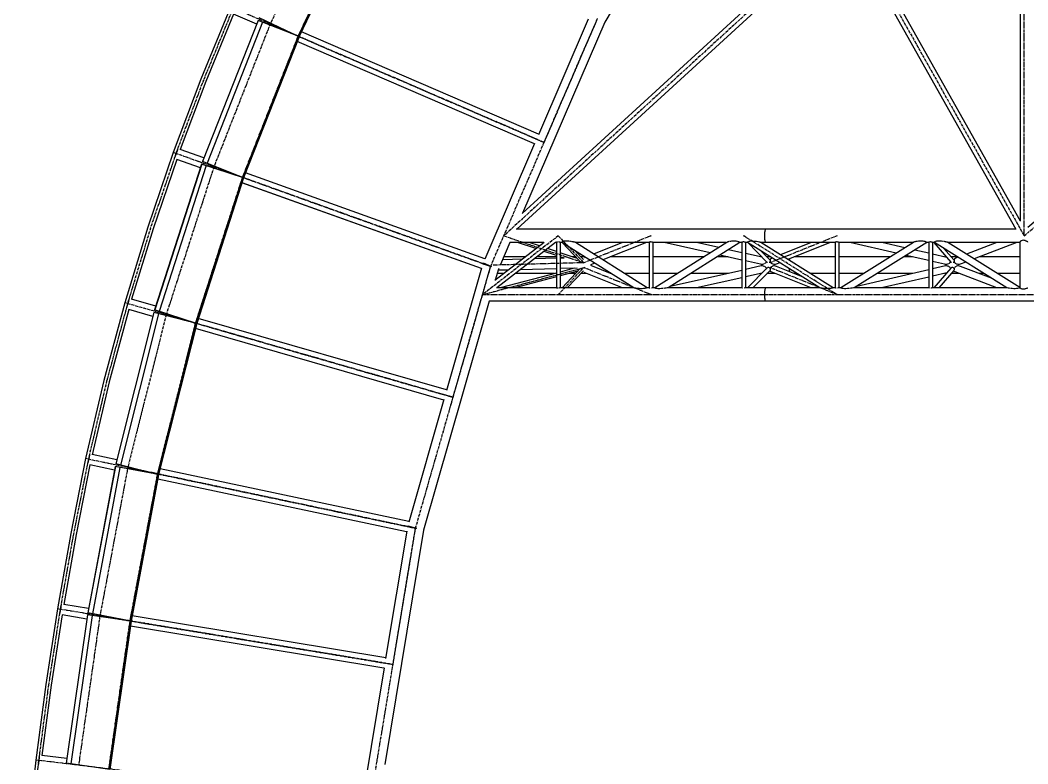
# Model space of a CAD drawing. Header units: millimetres. Extents: x 5143 to 30813, y 232 to 21408.
# Drawn here: x 5289 to 8378, y 14213 to 16491 of the extents above; entities that cross this region are included whole.
import ezdxf

# ---------------------------------------------------------------- set-up
doc = ezdxf.new("R2010")
doc.units = ezdxf.units.MM
doc.header["$LTSCALE"] = 0.25
doc.linetypes.add('CENTER', pattern=[50.8, 31.75, -6.35, 6.35, -6.35])
doc.linetypes.add('XKITLINE00', pattern=[0])

msp = doc.modelspace()

# ---------------------------------------------------------------- linework, layer by layer
at = {"color": 8, "linetype": 'CENTER'}
for p, q in [((8366.9, 17290.3), (6771.7, 15830.3)), ((7544.5, 17290.3), (8366.9, 15830.3)), ((8366.9, 15830.3), (10096.4, 17290.3)), ((8366.9, 15830.3), (8366.9, 17290.3)), ((6255.7, 16904.8), (6055.6, 16478.7)), ((6141.7, 16441.6), (6339.3, 16862.3)), ((5942.2, 16527.7), (5850.9, 16306.5)), ((6895.4, 16116.4), (5942.2, 16527.7)), ((6731.6, 15736.8), (7059.2, 16496)), ((6731.6, 15736.8), (7059.2, 16496)), ((6895.4, 16116.4), (7059.2, 16496)), ((6055.6, 16478.7), (5882.9, 16040.9)), ((6055.6, 16478.7), (6895.4, 16116.4)), ((5971.1, 16009.3), (6141.7, 16441.6)), ((5850.9, 16306.5), (5766.6, 16082.5)), ((6731.6, 15736.8), (6895.4, 16116.4)), ((5766.6, 16082.5), (5688.8, 15853.9)), ((6731.6, 15736.8), (5766.6, 16082.5)), ((5882.9, 16040.9), (5737, 15588.7)), ((5882.9, 16040.9), (6731.6, 15736.8)), ((5827.2, 15563), (5971.1, 16009.3)), ((5688.8, 15853.9), (5618.4, 15622.9)), ((6938.8, 15830.3), (6706.7, 15650.3)), ((6771.7, 15830.3), (7017.1, 15747.8)), ((6938.8, 15830.3), (7017.1, 15747.8)), ((7223, 15830.3), (7017.1, 15747.8)), ((7793.3, 15650.3), (7507.1, 15830.3)), ((7793.3, 15830.3), (7588.2, 15747.8)), ((6501.3, 14934.7), (6731.6, 15736.8)), ((6501.3, 14934.7), (6731.6, 15736.8)), ((6616.5, 15335.7), (6731.6, 15736.8)), ((6706.7, 15650.3), (7017.1, 15732.8)), ((7017.1, 15747.8), (6739.2, 15740.3)), ((6938.8, 15650.3), (7017.1, 15732.8)), ((7223, 15650.3), (7017.1, 15732.8)), ((7793.3, 15650.3), (7588.2, 15732.8)), ((6706.7, 15650.3), (7574.7, 15650.3)), ((7574.7, 15650.3), (9008.6, 15650.3)), ((5618.4, 15622.9), (5554.5, 15385.5)), ((6616.5, 15335.7), (5618.4, 15622.9)), ((5737, 15588.7), (5619.2, 15120.6)), ((5737, 15588.7), (6616.5, 15335.7)), ((5710.5, 15099.5), (5827.2, 15563)), ((5554.5, 15385.5), (5498.4, 15146.1)), ((6501.3, 14934.7), (6616.5, 15335.7)), ((5498.4, 15146.1), (5452.6, 14916.7)), ((6501.3, 14934.7), (5498.4, 15146.1)), ((5619.2, 15120.6), (5533.8, 14666.2)), ((5619.2, 15120.6), (6501.3, 14934.7)), ((5626.2, 14651), (5710.5, 15099.5)), ((6363.3, 14100.3), (6501.3, 14934.7)), ((6363.3, 14100.3), (6501.3, 14934.7)), ((6432.3, 14517.5), (6501.3, 14934.7)), ((5452.6, 14916.7), (5411.9, 14686.4)), ((5411.9, 14686.4), (5376.3, 14455.4)), ((6432.3, 14517.5), (5411.9, 14686.4)), ((5533.8, 14666.2), (5468.4, 14208.7)), ((5533.8, 14666.2), (6432.4, 14517.5)), ((5561.1, 14196.1), (5626.2, 14651)), ((6363.3, 14100.3), (6432.3, 14517.5)), ((5376.3, 14455.4), (5345.8, 14223.6)), ((5345.8, 14223.6), (5297.7, 13796.7)), ((6363.3, 14100.3), (5345.8, 14223.6))]:
    msp.add_line(p, q, dxfattribs=at)
at = {"color": 8, "linetype": 'XKITLINE00'}
for p, q in [((7569.8, 17270.1), (8354.8, 15876.7)), ((7549.5, 17256.6), (8341.5, 15850.6)), ((8354.8, 17264.8), (8354.8, 15875.1)), ((7498, 17188.8), (7081.9, 16484.4)), ((6339.3, 16862.3), (6141.7, 16441.6)), ((6342.1, 16860.8), (6144.7, 16440.4)), ((6342.3, 16860.8), (6144.8, 16440.3)), ((7821.2, 16774.3), (6811.9, 15850.6)), ((7808.9, 16796.1), (6828.2, 15898.5)), ((9212.8, 16560.3), (8378, 15855.6)), ((5934.5, 16531), (5843.1, 16309.6)), ((5943.8, 16509.5), (5858.7, 16303.4)), ((6014.4, 16478.9), (5943.8, 16509.4)), ((6144.6, 16440.2), (6022.1, 16497.8)), ((7030.8, 16494.3), (6877.7, 16139.5)), ((6018.8, 16490.1), (5848.2, 16057.7)), ((6019.2, 16489.9), (5848.7, 16057.6)), ((6032.6, 16484.6), (5862.1, 16052.3)), ((6144.7, 16440.4), (6018.8, 16490.1)), ((7081.9, 16484.4), (6829.6, 15899.8)), ((6141.7, 16441.6), (5971.1, 16009.3)), ((6144.6, 16440.2), (5974.2, 16008.3)), ((6144.8, 16440.3), (5974.3, 16008.1)), ((6878.4, 16141.2), (6151.6, 16454.9)), ((6878.5, 16141.3), (6151.6, 16454.9)), ((6865.7, 16111.6), (6138.8, 16425.2)), ((6865.7, 16111.6), (6138.9, 16425.3)), ((5843.1, 16309.6), (5758.7, 16085.3)), ((5858.7, 16303.4), (5780.2, 16094.7)), ((5771, 16092.7), (5770.3, 16090.4)), ((5771.2, 16093), (5770.5, 16090.7)), ((5771.5, 16094.5), (5771, 16092.7)), ((5771.7, 16095), (5771.2, 16093)), ((5771.6, 16094.7), (5771.5, 16094.5)), ((5771.8, 16095.3), (5771.7, 16095)), ((5852.6, 16068.9), (5780.2, 16094.8)), ((6866.4, 16113.3), (6713.3, 15758.6)), ((5758.7, 16085.3), (5680.8, 15856.5)), ((5769.4, 16064.4), (5696.8, 15851.3)), ((5767.6, 16082.2), (5758.7, 16085.3)), ((5767.6, 16082.2), (5758.7, 16085.3)), ((5762.6, 16069.7), (5762.5, 16069.4)), ((5763.5, 16071.5), (5762.6, 16069.7)), ((5762.8, 16070.1), (5762.7, 16070)), ((5763.6, 16071.9), (5762.8, 16070.1)), ((5764.4, 16073.8), (5763.5, 16071.5)), ((5764.5, 16074.1), (5763.6, 16071.9)), ((5765.4, 16076.4), (5764.4, 16073.8)), ((5765.5, 16076.6), (5764.5, 16074.1)), ((5766.5, 16079.2), (5765.4, 16076.4)), ((5766.5, 16079.3), (5765.5, 16076.6)), ((5767.6, 16082.2), (5766.5, 16079.2)), ((5767.6, 16082.2), (5766.5, 16079.3)), ((5768.6, 16085.1), (5767.6, 16082.2)), ((5768.6, 16085.1), (5767.6, 16082.2)), ((5769.6, 16088), (5768.6, 16085.1)), ((5769.5, 16087.8), (5768.6, 16085.1)), ((5841.7, 16038.4), (5769.3, 16064.4)), ((5770.3, 16090.4), (5769.5, 16087.8)), ((5770.5, 16090.7), (5769.6, 16088)), ((5845.4, 16049.8), (5701.4, 15603.6)), ((5845.9, 16049.7), (5701.9, 15603.4)), ((5859.6, 16045.3), (5715.6, 15599)), ((5974.2, 16008.3), (5845.4, 16049.8)), ((5974.1, 16008.1), (5848.2, 16057.7)), ((5971.1, 16009.3), (5827.2, 15563)), ((5974.2, 16008.1), (5830.3, 15562.2)), ((5974.3, 16008.1), (5830.4, 15562.1)), ((6714, 15760.2), (5980.2, 16023.1)), ((6714, 15760.2), (5980.2, 16023.1)), ((6703.2, 15729.8), (5969.3, 15992.7)), ((6703.2, 15729.9), (5969.4, 15992.8)), ((5680.8, 15856.5), (5610.3, 15625.2)), ((5696.8, 15851.3), (5631.1, 15636)), ((7574.7, 15850.6), (6809.7, 15850.6)), ((7572, 15845.8), (7571.5, 15843.3)), ((7572, 15845.8), (7571.5, 15843.3)), ((7572.6, 15847.9), (7572, 15845.8)), ((7572.6, 15847.9), (7572, 15845.8)), ((7573.2, 15849.4), (7572.6, 15847.9)), ((7573.2, 15849.4), (7572.6, 15847.9)), ((7573.9, 15850.3), (7573.2, 15849.4)), ((7573.9, 15850.3), (7573.2, 15849.4)), ((7574.7, 15850.6), (7573.9, 15850.3)), ((7574.7, 15850.6), (7573.9, 15850.3)), ((8341.6, 15850.6), (7574.7, 15850.6)), ((7570.6, 15833.8), (7570.5, 15830.3)), ((7570.5, 15830.3), (7570.6, 15826.7)), ((7570.8, 15837.2), (7570.6, 15833.8)), ((7570.6, 15826.7), (7570.8, 15823.3)), ((7571.1, 15840.4), (7570.8, 15837.2)), ((7570.8, 15823.3), (7571.1, 15820.1)), ((7571.5, 15843.3), (7571.1, 15840.4)), ((7571.1, 15820.1), (7571.5, 15817.2)), ((7571.5, 15817.2), (7572, 15814.7)), ((7571.5, 15817.2), (7572, 15814.7)), ((7572, 15814.7), (7572.6, 15812.7)), ((7572, 15814.7), (7572.6, 15812.7)), ((8358.4, 15815.4), (8357.7, 15815)), ((8360.6, 15816.1), (8358.4, 15815.4)), ((8361, 15816.3), (8360.6, 15816.1)), ((8363.9, 15816.7), (8361, 15816.3)), ((8366.9, 15816.4), (8363.9, 15816.7)), ((8367.9, 15816.1), (8366.9, 15816.4)), ((8370, 15815.6), (8367.9, 15816.1)), ((8371.4, 15815), (8370, 15815.6)), ((6895.2, 15810.2), (6744.5, 15693.4)), ((6930.5, 15810), (6750.7, 15670.6)), ((6790.8, 15810), (6761.8, 15742.7)), ((6894.8, 15810), (6790.4, 15810)), ((6870.5, 15791.1), (6814.3, 15810)), ((6881.3, 15799.4), (6849.9, 15810)), ((6933.1, 15782), (6906.1, 15791.1)), ((6933.1, 15810), (6930.5, 15810)), ((6933.1, 15810.3), (6933.1, 15810.2)), ((6933.1, 15810.2), (6933.1, 15670.6)), ((6933.4, 15810.5), (6933.3, 15810.4)), ((6933.7, 15810.6), (6933.4, 15810.5)), ((6934.2, 15810.9), (6933.7, 15810.6)), ((6935, 15811.1), (6934.2, 15810.9)), ((6937.1, 15811.4), (6936.5, 15811.3)), ((6938.8, 15811.3), (6937.1, 15811.4)), ((6938.9, 15811.3), (6938.8, 15811.3)), ((6940.6, 15811.1), (6940.4, 15811.1)), ((6942.2, 15810.7), (6940.6, 15811.1)), ((6942.3, 15810.6), (6942.2, 15810.7)), ((6943.4, 15810.4), (6942.3, 15810.6)), ((6943.5, 15810.4), (6943.4, 15810.4)), ((6944.2, 15810.1), (6943.8, 15810.3)), ((6944.2, 15810.1), (6944.3, 15810)), ((6944.5, 15810), (6944.3, 15810)), ((6950.5, 15810), (6944.5, 15810)), ((6944.5, 15810), (6944.5, 15670.6)), ((7170.5, 15670.6), (6950, 15810.3)), ((6950.2, 15810.7), (6950.1, 15810.4)), ((6950.5, 15811.1), (6950.2, 15810.7)), ((6950.2, 15810.7), (6950.2, 15810.7)), ((6950.3, 15810), (7004.1, 15753.2)), ((6950.8, 15811.5), (6950.6, 15811.3)), ((6951.7, 15811.9), (6950.8, 15811.5)), ((6952.2, 15812.4), (6951.7, 15811.9)), ((6952.6, 15812.6), (6952.2, 15812.4)), ((6954.3, 15813.2), (6953.4, 15812.9)), ((6956.8, 15813.7), (6954.3, 15813.2)), ((6957.4, 15813.9), (6956.8, 15813.7)), ((6961.2, 15814.3), (6957.4, 15813.9)), ((6965.8, 15814.2), (6961.2, 15814.3)), ((6971, 15813.8), (6965.8, 15814.2)), ((6971.6, 15813.7), (6971, 15813.8)), ((6976.2, 15813.1), (6971.6, 15813.7)), ((6977.7, 15812.9), (6976.2, 15813.1)), ((6981.3, 15812.3), (6979.5, 15812.6)), ((6982.9, 15811.9), (6981.3, 15812.3)), ((6985.5, 15811.4), (6982.9, 15811.9)), ((6986, 15811.3), (6985.5, 15811.4)), ((6988.8, 15810.7), (6986.9, 15811.1)), ((6988.9, 15810.6), (6988.8, 15810.7)), ((6990.1, 15810.4), (6988.9, 15810.6)), ((6989.1, 15785.5), (7015.8, 15757.4)), ((6990.8, 15810.2), (6990.6, 15810.3)), ((6991.1, 15810), (6990.8, 15810.2)), ((6991.2, 15810), (6991.1, 15810)), ((7211.3, 15670.6), (6991.2, 15810)), ((7217.3, 15810), (6991.3, 15810)), ((7135.7, 15810), (7047.2, 15774.5)), ((7208.9, 15810), (7075.6, 15756.6)), ((7217.3, 15810.3), (7217.3, 15810.3)), ((7217.3, 15810.3), (7217.3, 15670.6)), ((7217.6, 15810.6), (7217.4, 15810.4)), ((7217.9, 15810.7), (7217.6, 15810.6)), ((7218.4, 15810.9), (7217.9, 15810.7)), ((7219, 15811.1), (7218.4, 15810.9)), ((7221.2, 15811.4), (7220.3, 15811.3)), ((7223, 15811.4), (7221.2, 15811.4)), ((7223.3, 15811.3), (7223, 15811.4)), ((7226.3, 15810.7), (7224.7, 15811.1)), ((7226.5, 15810.7), (7226.3, 15810.7)), ((7227.6, 15810.4), (7226.5, 15810.7)), ((7227.7, 15810.4), (7227.6, 15810.4)), ((7228.4, 15810.1), (7228, 15810.3)), ((7228.4, 15810.1), (7228.5, 15810)), ((7228.7, 15810), (7228.5, 15810)), ((7454.7, 15810), (7228.7, 15810)), ((7228.7, 15810), (7228.7, 15670.6)), ((7455.2, 15810.3), (7234.6, 15670.6)), ((7404.4, 15778.1), (7263.2, 15810)), ((7495.5, 15810), (7275.4, 15670.6)), ((7430.5, 15794.6), (7362.5, 15810)), ((7455.9, 15810.7), (7455.4, 15810.4)), ((7457.2, 15811.1), (7456, 15810.7)), ((7458.4, 15811.5), (7457.9, 15811.3)), ((7460.2, 15811.9), (7458.4, 15811.5)), ((7461.9, 15812.4), (7460.2, 15811.9)), ((7501.4, 15778.6), (7460.5, 15787.8)), ((7462.9, 15812.6), (7461.9, 15812.4)), ((7466.2, 15813.2), (7464.5, 15812.9)), ((7469.9, 15813.7), (7466.2, 15813.2)), ((7470.9, 15813.9), (7469.9, 15813.7)), ((7475.7, 15814.3), (7470.9, 15813.9)), ((7480.2, 15814.2), (7475.7, 15814.3)), ((7484, 15813.8), (7480.2, 15814.2)), ((7484.4, 15813.7), (7484, 15813.8)), ((7487.4, 15813.2), (7484.4, 15813.7)), ((7488.3, 15812.9), (7487.4, 15813.2)), ((7490.1, 15812.3), (7489.3, 15812.6)), ((7490.8, 15811.9), (7490.1, 15812.3)), ((7492.3, 15811.5), (7490.8, 15811.9)), ((7492.5, 15811.3), (7492.3, 15811.5)), ((7493.8, 15810.7), (7492.9, 15811.1)), ((7494.6, 15810.4), (7493.8, 15810.7)), ((7493.8, 15810.7), (7493.8, 15810.7)), ((7495, 15810.2), (7494.9, 15810.3)), ((7495, 15810.2), (7495.1, 15810)), ((7495.5, 15810), (7495.1, 15810)), ((7501.4, 15810), (7495.5, 15810)), ((7501.4, 15810.3), (7501.4, 15670.6)), ((7501.7, 15810.6), (7501.5, 15810.4)), ((7502.1, 15810.7), (7501.7, 15810.6)), ((7502.5, 15811), (7502.1, 15810.7)), ((7503.1, 15811.1), (7502.5, 15811)), ((7505.4, 15811.5), (7503.8, 15811.3)), ((7507.1, 15811.4), (7505.4, 15811.5)), ((7507.7, 15811.3), (7507.1, 15811.4)), ((7510.5, 15810.8), (7509.1, 15811.1)), ((7510.6, 15810.7), (7510.5, 15810.8)), ((7511.8, 15810.4), (7510.6, 15810.7)), ((7511.9, 15810.4), (7511.8, 15810.4)), ((7512.6, 15810.1), (7512.2, 15810.3)), ((7512.6, 15810.1), (7512.6, 15810)), ((7512.8, 15810), (7512.6, 15810)), ((7518.9, 15810), (7512.8, 15810)), ((7512.8, 15810), (7512.8, 15670.6)), ((7518.6, 15810.3), (7518.5, 15810.2)), ((7740.6, 15670.6), (7518.5, 15810.2)), ((7518.8, 15810.5), (7518.6, 15810.3)), ((7519.1, 15811.1), (7518.7, 15810.7)), ((7518.7, 15810.7), (7518.8, 15810.5)), ((7519.4, 15811.4), (7519.3, 15811.3)), ((7520.2, 15811.7), (7519.4, 15811.4)), ((7519.6, 15809.6), (7578.2, 15749.9)), ((7520.9, 15812.2), (7520.2, 15811.7)), ((7521.8, 15812.5), (7520.9, 15812.2)), ((7523.1, 15813), (7522.6, 15812.8)), ((7525.5, 15813.4), (7523.1, 15813)), ((7526.3, 15813.6), (7525.5, 15813.4)), ((7530.2, 15813.9), (7526.3, 15813.6)), ((7534.9, 15813.9), (7530.2, 15813.9)), ((7540.2, 15813.4), (7534.9, 15813.9)), ((7545, 15812.8), (7540.2, 15813.4)), ((7550.4, 15811.9), (7546.7, 15812.5)), ((7551.6, 15811.7), (7550.4, 15811.9)), ((7553.8, 15811.3), (7551.6, 15811.7)), ((7557.5, 15810.5), (7554.8, 15811.1)), ((7557.8, 15810.5), (7557.5, 15810.5)), ((7558.4, 15810.3), (7557.8, 15810.5)), ((7559.6, 15810.1), (7558.8, 15810.3)), ((7559.8, 15810), (7559.6, 15810.1)), ((7559.9, 15810), (7559.8, 15810)), ((7574.7, 15810), (7559.9, 15810)), ((7781.6, 15670.6), (7559.9, 15810)), ((7572.6, 15812.7), (7573.2, 15811.2)), ((7572.6, 15812.7), (7573.2, 15811.2)), ((7573.2, 15811.2), (7573.9, 15810.3)), ((7573.2, 15811.2), (7573.9, 15810.3)), ((7574.7, 15810), (7573.9, 15810.3)), ((7574.7, 15810), (7573.9, 15810.3)), ((7787.6, 15810), (7574.7, 15810)), ((7713.6, 15810), (7619.9, 15772.3)), ((7772.1, 15810), (7642.7, 15757.9)), ((7787.7, 15810.3), (7787.6, 15810.3)), ((7787.6, 15810.3), (7787.6, 15670.6)), ((7787.9, 15810.6), (7787.7, 15810.4)), ((7788.3, 15810.7), (7787.9, 15810.6)), ((7788.7, 15811), (7788.3, 15810.7)), ((7789.4, 15811.1), (7788.7, 15811)), ((7791.6, 15811.5), (7790.2, 15811.3)), ((7793.3, 15811.5), (7791.6, 15811.5)), ((7794.2, 15811.3), (7793.3, 15811.5)), ((7796.7, 15810.8), (7795.5, 15811.1)), ((7797, 15810.7), (7796.7, 15810.8)), ((7798, 15810.5), (7797, 15810.7)), ((7798.2, 15810.4), (7798, 15810.5)), ((7798.8, 15810.2), (7798.5, 15810.3)), ((7798.8, 15810.2), (7798.9, 15810)), ((7799, 15810), (7798.9, 15810)), ((8027.3, 15810), (7799, 15810)), ((7799, 15810), (7799, 15670.6)), ((8027.7, 15810.3), (7805.2, 15670.6)), ((7975, 15777.2), (7832.7, 15810)), ((8068.4, 15810), (7846.2, 15670.6)), ((8001.2, 15793.6), (7930.2, 15810)), ((8028.6, 15810.7), (8027.9, 15810.4)), ((8029.8, 15811.1), (8028.6, 15810.7)), ((8031.1, 15811.6), (8030.4, 15811.3)), ((8033, 15812), (8031.1, 15811.6)), ((8074.4, 15776.8), (8031.3, 15786.7)), ((8034.6, 15812.4), (8033, 15812)), ((8035.4, 15812.6), (8034.6, 15812.4)), ((8039, 15813.3), (8037, 15812.9)), ((8042.9, 15813.8), (8039, 15813.3)), ((8043.7, 15813.9), (8042.9, 15813.8)), ((8048.6, 15814.4), (8043.7, 15813.9)), ((8053.1, 15814.4), (8048.6, 15814.4)), ((8057, 15813.9), (8053.1, 15814.4)), ((8057.4, 15813.8), (8057, 15813.9)), ((8060.4, 15813.3), (8057.4, 15813.8)), ((8061.6, 15812.9), (8060.4, 15813.3)), ((8063.1, 15812.4), (8062.6, 15812.6)), ((8063.9, 15812), (8063.1, 15812.4)), ((8065.3, 15811.5), (8063.9, 15812)), ((8065.7, 15811.3), (8065.3, 15811.5)), ((8066.8, 15810.7), (8066, 15811.1)), ((8067.6, 15810.4), (8066.8, 15810.7)), ((8066.8, 15810.7), (8066.8, 15810.7)), ((8067.9, 15810.3), (8068, 15810)), ((8068.4, 15810), (8068, 15810)), ((8074.4, 15810), (8068.3, 15810)), ((8074.4, 15810.3), (8074.4, 15810.3)), ((8074.4, 15810.3), (8074.4, 15670.6)), ((8074.7, 15810.6), (8074.5, 15810.4)), ((8075.1, 15810.7), (8074.7, 15810.6)), ((8075.5, 15811), (8075.1, 15810.7)), ((8076.1, 15811.1), (8075.5, 15811)), ((8078.4, 15811.5), (8077, 15811.3)), ((8080.1, 15811.5), (8078.4, 15811.5)), ((8081, 15811.3), (8080.1, 15811.5)), ((8083.5, 15810.8), (8082.3, 15811.1)), ((8083.7, 15810.7), (8083.5, 15810.8)), ((8084.8, 15810.5), (8083.7, 15810.7)), ((8085, 15810.4), (8084.8, 15810.5)), ((8085.6, 15810.2), (8085.3, 15810.3)), ((8085.6, 15810.2), (8085.7, 15810)), ((8085.8, 15810), (8085.7, 15810)), ((8092, 15810), (8085.8, 15810)), ((8085.8, 15810), (8085.8, 15670.6)), ((8090.2, 15810), (8142.2, 15749.9)), ((8091.5, 15810.3), (8091.5, 15810.2)), ((8314.1, 15670.6), (8091.5, 15810.2)), ((8091.7, 15810.7), (8091.6, 15810.4)), ((8092, 15811.1), (8091.7, 15810.7)), ((8092.3, 15811.5), (8092.1, 15811.4)), ((8093.3, 15812), (8092.3, 15811.5)), ((8093.7, 15812.4), (8093.3, 15812)), ((8094.2, 15812.6), (8093.7, 15812.4)), ((8095.8, 15813.3), (8094.9, 15812.9)), ((8098.5, 15813.8), (8095.8, 15813.3)), ((8098.8, 15813.9), (8098.5, 15813.8)), ((8102.6, 15814.4), (8098.8, 15813.9)), ((8107.2, 15814.4), (8102.6, 15814.4)), ((8112.4, 15814), (8107.2, 15814.4)), ((8113.4, 15813.8), (8112.4, 15814)), ((8117.6, 15813.3), (8113.4, 15813.8)), ((8120.1, 15812.9), (8117.6, 15813.3)), ((8121, 15791.8), (8151.7, 15756.3)), ((8122.6, 15812.5), (8121.9, 15812.6)), ((8124.8, 15812), (8122.6, 15812.5)), ((8127, 15811.6), (8124.8, 15812)), ((8128, 15811.3), (8127, 15811.6)), ((8130.4, 15810.8), (8128.9, 15811.1)), ((8130.6, 15810.7), (8130.4, 15810.8)), ((8132, 15810.4), (8130.6, 15810.7)), ((8132.9, 15810), (8132.4, 15810.3)), ((8132.9, 15810), (8132.9, 15810)), ((8353.3, 15671.7), (8132.9, 15810)), ((8353.3, 15810), (8133, 15810)), ((8283.4, 15810), (8190, 15774.2)), ((8344.5, 15810), (8213.1, 15759.7)), ((8353.4, 15810.7), (8353.3, 15810.6)), ((8353.3, 15810.6), (8353.3, 15671.3)), ((8353.5, 15811.1), (8353.4, 15810.7)), ((8354.1, 15812), (8353.6, 15811.5)), ((8353.6, 15811.5), (8353.6, 15811.3)), ((8354.5, 15812.6), (8354.1, 15812)), ((8356, 15813.8), (8354.8, 15812.9)), ((8356.3, 15814.1), (8356, 15813.8)), ((8357.1, 15814.6), (8356.3, 15814.1)), ((8372.9, 15814.3), (8372.3, 15814.6)), ((8373.7, 15813.8), (8372.9, 15814.3)), ((8375.4, 15813), (8373.7, 15813.8)), ((8375.6, 15812.9), (8375.4, 15813)), ((8376.9, 15812), (8376, 15812.6)), ((8377.6, 15811.7), (8376.9, 15812)), ((8378.1, 15811.3), (8377.6, 15811.7)), ((6828.8, 15758.8), (6768, 15757.1)), ((6837.7, 15765.7), (6771.7, 15765.7)), ((6933.1, 15761.6), (6865.7, 15759.8)), ((6933.1, 15765.7), (6873.3, 15765.7)), ((6933.1, 15770), (6895.3, 15782.7)), ((6990.5, 15762.7), (6944.5, 15778.2)), ((6958.3, 15761.6), (6944.5, 15766.2)), ((6946, 15765.7), (6944.5, 15765.7)), ((6956.3, 15762.2), (6944.5, 15761.9)), ((6992.3, 15765.7), (6981.7, 15765.7)), ((6994.6, 15763.3), (6989.3, 15763.1)), ((7020.4, 15765.7), (7007.9, 15765.7)), ((7022.3, 15764.5), (7019.3, 15763.3)), ((7217.3, 15765.7), (7098.3, 15765.7)), ((7384.8, 15765.7), (7228.7, 15765.7)), ((7459.3, 15765.7), (7425.6, 15765.7)), ((7501.4, 15756.2), (7434.4, 15771.3)), ((7563.9, 15764.5), (7512.8, 15776)), ((7558.3, 15743.3), (7512.8, 15753.6)), ((7562.8, 15765.7), (7558.6, 15765.7)), ((7561, 15783.5), (7587.8, 15756.2)), ((7589.4, 15765.7), (7578.5, 15765.7)), ((7587.8, 15756.2), (7588.1, 15755.5)), ((7588.1, 15756.9), (7587.9, 15756.2)), ((7588.3, 15757.6), (7588.1, 15756.9)), ((7588.1, 15755.5), (7588.2, 15755.1)), ((7588.3, 15753.4), (7588.1, 15751.7)), ((7588.2, 15755.1), (7588.3, 15753.6)), ((7588.5, 15758), (7588.3, 15757.6)), ((7588.3, 15753.6), (7588.3, 15753.4)), ((7589.4, 15759.3), (7588.9, 15758.5)), ((7589.9, 15759.7), (7589.4, 15759.3)), ((7591, 15760.6), (7589.9, 15759.7)), ((7591, 15760.6), (7591, 15760.6)), ((7593.1, 15761.5), (7592, 15761)), ((7594.9, 15762.2), (7593.1, 15761.5)), ((7647.4, 15758.2), (7646.9, 15755.3)), ((7647.4, 15758.2), (7646.9, 15755.3)), ((7647.8, 15760), (7647.4, 15758.2)), ((7647.8, 15760), (7647.4, 15758.2)), ((7787.6, 15765.7), (7662, 15765.7)), ((7956.7, 15765.7), (7799, 15765.7)), ((8025, 15765.7), (7997.7, 15765.7)), ((8074.4, 15754.3), (8005.1, 15770.3)), ((8130, 15764), (8085.8, 15774.1)), ((8128.5, 15765.7), (8122.6, 15765.7)), ((8162.5, 15765.7), (8143.5, 15765.7)), ((8151.8, 15756.8), (8151.6, 15756.3)), ((8151.7, 15756.3), (8152, 15755.5)), ((8152, 15757.6), (8151.8, 15756.8)), ((8152.2, 15758), (8152, 15757.6)), ((8152, 15755.5), (8152.1, 15755.1)), ((8152.2, 15753.4), (8152, 15751.8)), ((8152.1, 15755.1), (8152.2, 15753.6)), ((8152.2, 15753.6), (8152.2, 15753.4)), ((8153.1, 15759.2), (8152.6, 15758.5)), ((8153.6, 15759.7), (8153.1, 15759.2)), ((8154.7, 15760.6), (8153.6, 15759.7)), ((8154.7, 15760.6), (8154.7, 15760.6)), ((8156.8, 15761.5), (8155.7, 15761)), ((8164.5, 15764.5), (8156.8, 15761.5)), ((8353.3, 15765.7), (8228.8, 15765.7)), ((6703.6, 15731.5), (6596, 15356.5)), ((6735.4, 15735.7), (6709, 15743.3)), ((6735.2, 15735.2), (6710, 15746.1)), ((6727.1, 15738.7), (6726.9, 15738.1)), ((6727.3, 15738.6), (6727.1, 15738.1)), ((6727.9, 15738.4), (6728, 15737.8)), ((6728.6, 15738.1), (6728.6, 15737.6)), ((6755.5, 15728.2), (6745.8, 15694.4)), ((6785.9, 15725.4), (6754.5, 15724.6)), ((6756.2, 15729.8), (6755.5, 15728.2)), ((6933.1, 15729.4), (6822.8, 15726.4)), ((6996.3, 15731.1), (6944.5, 15729.7)), ((6987.9, 15730.9), (6944.5, 15719.4)), ((6999.2, 15722.1), (6944.5, 15707.6)), ((7007.4, 15730.8), (6950.3, 15670.6)), ((7015.9, 15723.3), (6965.9, 15670.6)), ((7050.6, 15746.5), (7037.1, 15741.1)), ((7104.3, 15712.5), (7038.1, 15739)), ((7501.4, 15724.4), (7282.1, 15674.8)), ((7561.2, 15737.9), (7512.8, 15726.9)), ((7578.5, 15730.9), (7519.2, 15670.6)), ((7587.9, 15724.4), (7535, 15670.6)), ((7561.5, 15742.8), (7558.3, 15743.3)), ((7564.3, 15738.1), (7561.2, 15737.9)), ((7564.6, 15742.8), (7561.5, 15742.8)), ((7567.4, 15737.7), (7564.3, 15738.1)), ((7567.7, 15743.4), (7564.6, 15742.8)), ((7570.3, 15736.8), (7567.4, 15737.7)), ((7569, 15743.9), (7567.7, 15743.4)), ((7570.6, 15736.7), (7570.3, 15736.8)), ((7572.9, 15746.1), (7570.7, 15744.6)), ((7572.8, 15735.5), (7571.9, 15736)), ((7574, 15734.4), (7572.8, 15735.5)), ((7573.3, 15746.4), (7572.9, 15746.1)), ((7574.9, 15747.8), (7573.3, 15746.4)), ((7575, 15733.7), (7574, 15734.4)), ((7575, 15733.7), (7575.9, 15732.8)), ((7576.7, 15750), (7575.5, 15748.5)), ((7576.5, 15732.1), (7576.8, 15731.7)), ((7576.8, 15750.2), (7576.7, 15750)), ((7577.3, 15750.9), (7576.8, 15750.2)), ((7576.8, 15731.7), (7577.4, 15730.6)), ((7577.4, 15730.6), (7577.8, 15730.2)), ((7578.2, 15750), (7578.2, 15749.9)), ((7579.4, 15748.7), (7578.2, 15749.9)), ((7578.5, 15730.9), (7578.4, 15730.8)), ((7579.7, 15732.1), (7578.5, 15730.9)), ((7580, 15748.5), (7579.4, 15748.7)), ((7579.8, 15732.1), (7579.7, 15732.1)), ((7582.9, 15733), (7581.2, 15732.8)), ((7584, 15732.8), (7582.9, 15733)), ((7586, 15749), (7585, 15748.5)), ((7586.2, 15731.9), (7585.7, 15732.1)), ((7587.1, 15750.1), (7586, 15749)), ((7587.4, 15730.7), (7586.2, 15731.9)), ((7587.3, 15750.2), (7587.1, 15750.1)), ((7588, 15751.5), (7587.3, 15750.2)), ((7587.5, 15730.6), (7587.4, 15730.7)), ((7587.5, 15730.6), (7587.8, 15730.1)), ((7587.6, 15724.1), (7587.6, 15724)), ((7587.6, 15724), (7587.6, 15723.9)), ((7587.6, 15723.9), (7588.2, 15722.6)), ((7587.8, 15730.1), (7587.9, 15729.9)), ((7588.1, 15730.5), (7587.9, 15729.9)), ((7587.9, 15729.9), (7588.2, 15728.9)), ((7588.1, 15725.1), (7587.9, 15724.4)), ((7588.1, 15751.7), (7588, 15751.5)), ((7588.1, 15751.5), (7588.1, 15751.3)), ((7588.1, 15751.3), (7588.7, 15750.1)), ((7588.2, 15730.7), (7588.1, 15730.5)), ((7588.3, 15725.5), (7588.1, 15725.1)), ((7589, 15732.1), (7588.2, 15730.7)), ((7588.2, 15728.9), (7588.3, 15728)), ((7588.3, 15727.9), (7588.3, 15727.2)), ((7588.3, 15727.2), (7588.4, 15727)), ((7588.4, 15727), (7588.3, 15725.7)), ((7588.3, 15725.6), (7588.3, 15725.5)), ((7588.5, 15722.1), (7589.5, 15721.1)), ((7588.7, 15750.1), (7589.1, 15749.1)), ((7589.1, 15749.1), (7589.6, 15748.5)), ((7591, 15734.6), (7589.4, 15732.8)), ((7590.1, 15747.8), (7590.6, 15747.1)), ((7591.6, 15746.3), (7590.6, 15747.1)), ((7592.9, 15736), (7591, 15734.6)), ((7592.6, 15745.3), (7591.6, 15746.3)), ((7593.9, 15744.6), (7592.6, 15745.3)), ((7595.7, 15737.3), (7594.3, 15736.7)), ((7597.8, 15743.1), (7595, 15744)), ((7598.6, 15738), (7595.7, 15737.3)), ((7600.8, 15742.7), (7597.8, 15743.1)), ((7601.6, 15738.1), (7598.6, 15738)), ((7603.9, 15742.8), (7600.8, 15742.7)), ((7604.6, 15737.7), (7601.6, 15738.1)), ((7606.9, 15743.5), (7603.9, 15742.8)), ((7607.5, 15736.8), (7604.6, 15737.7)), ((7617.7, 15747.9), (7606.9, 15743.5)), ((7684.5, 15705.9), (7607.5, 15736.8)), ((7646.3, 15729.8), (7646.4, 15728.7)), ((7646.3, 15729.8), (7646.4, 15728.7)), ((7646.4, 15728.7), (7646.8, 15725.3)), ((7646.4, 15728.7), (7646.8, 15725.3)), ((7646.8, 15725.3), (7647.4, 15722.3)), ((7646.8, 15725.3), (7647.4, 15722.3)), ((7647.4, 15722.3), (7647.8, 15720.6)), ((7647.4, 15722.3), (7647.8, 15720.6)), ((8074.4, 15726.2), (7853.9, 15675.4)), ((8122.8, 15743.2), (8085.8, 15751.7)), ((8125.7, 15738), (8085.8, 15728.8)), ((8142.4, 15731), (8090.2, 15670.6)), ((8151.7, 15724.3), (8105.2, 15670.6)), ((8125.9, 15742.7), (8122.8, 15743.2)), ((8128.7, 15738.2), (8125.7, 15738)), ((8129, 15742.7), (8125.9, 15742.7)), ((8131.7, 15737.8), (8128.7, 15738.2)), ((8132, 15743.3), (8129, 15742.7)), ((8134.6, 15736.9), (8131.7, 15737.8)), ((8133.4, 15743.9), (8132, 15743.3)), ((8135, 15736.7), (8134.6, 15736.9)), ((8137.1, 15746), (8135, 15744.6)), ((8137, 15735.5), (8136.2, 15736)), ((8138.1, 15734.6), (8137, 15735.5)), ((8137.4, 15746.3), (8137.1, 15746)), ((8139.1, 15747.8), (8137.4, 15746.3)), ((8139.2, 15733.8), (8138.1, 15734.6)), ((8139.2, 15733.8), (8140, 15732.8)), ((8140.8, 15750), (8139.6, 15748.5)), ((8140.6, 15732.1), (8141, 15731.8)), ((8141.3, 15750.9), (8140.8, 15750.1)), ((8140.8, 15750.1), (8140.8, 15750)), ((8141, 15731.8), (8141.5, 15730.8)), ((8141.5, 15730.8), (8141.8, 15730.3)), ((8143.4, 15748.7), (8142.2, 15749.9)), ((8143.6, 15732.1), (8142.4, 15731)), ((8143.9, 15748.5), (8143.4, 15748.7)), ((8143.7, 15732.1), (8143.6, 15732.1)), ((8145.2, 15732.8), (8145.1, 15732.8)), ((8146.9, 15733), (8145.2, 15732.8)), ((8148, 15732.8), (8146.9, 15733)), ((8150, 15748.9), (8149.1, 15748.5)), ((8150.2, 15731.9), (8149.7, 15732.1)), ((8151.1, 15750.1), (8150, 15748.9)), ((8151.3, 15730.8), (8150.2, 15731.9)), ((8151.2, 15750.2), (8151.1, 15750.1)), ((8151.9, 15751.2), (8151.2, 15750.2)), ((8151.5, 15730.6), (8151.3, 15730.8)), ((8151.3, 15723.9), (8151.9, 15722.6)), ((8151.5, 15730.6), (8151.7, 15730.2)), ((8151.9, 15730.5), (8151.7, 15730.1)), ((8151.7, 15730.2), (8151.8, 15729.9)), ((8152, 15725.1), (8151.7, 15724.3)), ((8151.8, 15729.9), (8152.1, 15728.8)), ((8152, 15751.8), (8151.9, 15751.2)), ((8151.9, 15751.3), (8152.5, 15750.1)), ((8152, 15730.8), (8151.9, 15730.5)), ((8152.8, 15732.1), (8152, 15730.8)), ((8152.2, 15725.4), (8152, 15725.1)), ((8152.1, 15728.8), (8152.2, 15728)), ((8152.2, 15727.9), (8152.2, 15727.2)), ((8152.2, 15727.2), (8152.3, 15727)), ((8152.3, 15727), (8152.2, 15725.7)), ((8152.2, 15725.6), (8152.2, 15725.4)), ((8152.2, 15722.1), (8153.2, 15721.1)), ((8152.5, 15750.1), (8152.9, 15749.1)), ((8152.9, 15749.1), (8153.4, 15748.5)), ((8154.9, 15734.6), (8153.2, 15732.8)), ((8153.9, 15747.8), (8154.5, 15747)), ((8155.4, 15746.3), (8154.5, 15747)), ((8156.7, 15736), (8154.9, 15734.6)), ((8156.5, 15745.3), (8155.4, 15746.3)), ((8157.7, 15744.6), (8156.5, 15745.3)), ((8159.6, 15737.4), (8158.1, 15736.7)), ((8161.7, 15743), (8158.9, 15743.9)), ((8162.5, 15738), (8159.6, 15737.4)), ((8164.8, 15742.6), (8161.7, 15743)), ((8165.6, 15738.2), (8162.5, 15738)), ((8167.9, 15742.8), (8164.8, 15742.6)), ((8168.6, 15737.8), (8165.6, 15738.2)), ((8171, 15743.5), (8167.9, 15742.8)), ((8171.5, 15736.8), (8168.6, 15737.8)), ((8187.6, 15749.9), (8171, 15743.5)), ((8266.4, 15700.5), (8171.5, 15736.8)), ((6772.2, 15714.9), (6751.7, 15714.9)), ((6933.1, 15716.3), (6760.9, 15670.6)), ((6933.1, 15704.6), (6805.3, 15670.6)), ((6927.6, 15714.9), (6807.8, 15714.9)), ((6992.3, 15714.9), (6971.9, 15714.9)), ((7025.1, 15714.9), (7007.9, 15714.9)), ((7135.6, 15670.6), (7017.8, 15717.8)), ((7100.6, 15714.9), (7098.5, 15714.9)), ((7217.3, 15714.9), (7141.4, 15714.9)), ((7304.6, 15714.9), (7228.7, 15714.9)), ((7459.5, 15714.9), (7345.4, 15714.9)), ((7501.4, 15702), (7362.3, 15670.6)), ((7564, 15716.1), (7512.8, 15704.6)), ((7562.8, 15714.9), (7558.5, 15714.9)), ((7603.4, 15714.9), (7578.5, 15714.9)), ((7589.5, 15721.1), (7589.8, 15720.7)), ((7591, 15720), (7589.8, 15720.7)), ((7713.5, 15670.6), (7591.7, 15719.6)), ((7670.1, 15714.9), (7662.1, 15714.9)), ((7787.6, 15714.9), (7711.1, 15714.9)), ((7875.7, 15714.9), (7799, 15714.9)), ((8025.2, 15714.9), (7916.8, 15714.9)), ((8074.4, 15703.8), (7930, 15670.6)), ((8130, 15716.6), (8085.8, 15706.5)), ((8128.5, 15714.9), (8122.3, 15714.9)), ((8167.7, 15714.9), (8143.5, 15714.9)), ((8153.2, 15721.1), (8153.5, 15720.7)), ((8154.7, 15720), (8153.5, 15720.7)), ((8283.3, 15670.6), (8155.3, 15719.6)), ((8243.5, 15714.9), (8228.8, 15714.9)), ((8353.3, 15714.9), (8284.5, 15714.9)), ((6933.2, 15670.6), (6749.4, 15670.6)), ((6933.4, 15670.5), (6933.3, 15670.5)), ((6933.7, 15670.5), (6933.4, 15670.5)), ((6934.2, 15670.4), (6933.7, 15670.5)), ((6935.1, 15670.3), (6934.2, 15670.4)), ((6937.1, 15670.2), (6936.6, 15670.2)), ((6938.8, 15670.2), (6937.1, 15670.2)), ((6940.6, 15670.3), (6940.3, 15670.3)), ((6942.2, 15670.5), (6940.6, 15670.3)), ((6942.3, 15670.5), (6942.2, 15670.5)), ((6943.4, 15670.5), (6942.3, 15670.5)), ((6943.5, 15670.5), (6943.4, 15670.5)), ((7170.7, 15670.6), (6943.6, 15670.6)), ((7171.4, 15670.5), (7170.8, 15670.5)), ((7171.6, 15670.5), (7171.4, 15670.5)), ((7172.8, 15670.3), (7171.6, 15670.5)), ((7174, 15670.1), (7173.5, 15670.2)), ((7175.7, 15669.9), (7174, 15670.1)), ((7177.6, 15669.6), (7175.7, 15669.9)), ((7178.8, 15669.4), (7177.6, 15669.6)), ((7182, 15669), (7180.4, 15669.2)), ((7185.6, 15668.7), (7182, 15669)), ((7186.7, 15668.6), (7185.6, 15668.7)), ((7191.6, 15668.3), (7186.7, 15668.6)), ((7196.2, 15668.3), (7191.6, 15668.3)), ((7200.1, 15668.7), (7196.2, 15668.3)), ((7200.3, 15668.7), (7200.1, 15668.7)), ((7203.6, 15669.1), (7200.3, 15668.7)), ((7204.1, 15669.2), (7203.6, 15669.1)), ((7206.3, 15669.7), (7205.1, 15669.4)), ((7206.9, 15669.9), (7206.3, 15669.7)), ((7208.6, 15670.2), (7206.9, 15669.9)), ((7208.6, 15670.2), (7208.6, 15670.2)), ((7210, 15670.5), (7209, 15670.3)), ((7210.1, 15670.5), (7210, 15670.5)), ((7210.7, 15670.5), (7210.1, 15670.5)), ((7217.4, 15670.6), (7210.8, 15670.6)), ((7217.6, 15670.6), (7217.4, 15670.5)), ((7217.9, 15670.6), (7217.6, 15670.6)), ((7217.9, 15670.6), (7217.8, 15670.5)), ((7218.4, 15670.4), (7217.9, 15670.6)), ((7219.4, 15670.3), (7218.4, 15670.4)), ((7221.4, 15670.2), (7221.2, 15670.2)), ((7221.2, 15670.2), (7221.2, 15670.2)), ((7224.7, 15670.3), (7224.2, 15670.3)), ((7226.3, 15670.5), (7224.7, 15670.3)), ((7226.5, 15670.6), (7226.3, 15670.5)), ((7227.6, 15670.5), (7226.5, 15670.6)), ((7234.7, 15670.6), (7227.7, 15670.6)), ((7234.8, 15670.6), (7234.7, 15670.6)), ((7235.1, 15670.3), (7234.7, 15670.5)), ((7235.3, 15670.2), (7235.2, 15670.2)), ((7236.1, 15670), (7235.3, 15670.2)), ((7236.6, 15669.7), (7236.1, 15670)), ((7237.5, 15669.4), (7236.6, 15669.7)), ((7238.7, 15669.1), (7238.2, 15669.2)), ((7241.1, 15668.8), (7238.7, 15669.1)), ((7241.7, 15668.7), (7241.1, 15668.8)), ((7245.4, 15668.4), (7241.7, 15668.7)), ((7250, 15668.4), (7245.4, 15668.4)), ((7255.1, 15668.8), (7250, 15668.4)), ((7255.6, 15668.8), (7255.1, 15668.8)), ((7260.2, 15669.2), (7255.6, 15668.8)), ((7260.6, 15669.2), (7260.2, 15669.2)), ((7265.2, 15669.8), (7262.3, 15669.4)), ((7266.7, 15670), (7265.2, 15669.8)), ((7269.2, 15670.2), (7266.7, 15670)), ((7272.5, 15670.6), (7270.1, 15670.3)), ((7272.6, 15670.6), (7272.4, 15670.6)), ((7272.7, 15670.6), (7272.5, 15670.6)), ((7273.5, 15670.6), (7272.7, 15670.6)), ((7501.6, 15670.6), (7273.8, 15670.6)), ((7501.7, 15670.6), (7501.6, 15670.6)), ((7502, 15670.6), (7501.7, 15670.6)), ((7502.5, 15670.4), (7502, 15670.6)), ((7502.1, 15670.6), (7502, 15670.6)), ((7503.7, 15670.3), (7502.5, 15670.4)), ((7508.9, 15670.4), (7508.1, 15670.3)), ((7510.5, 15670.5), (7508.9, 15670.4)), ((7510.6, 15670.6), (7510.5, 15670.5)), ((7511.7, 15670.6), (7510.6, 15670.6)), ((7511.2, 15670.6), (7510.6, 15670.6)), ((7574.7, 15670.6), (7511.8, 15670.6)), ((7571.1, 15660.4), (7570.8, 15657.2)), ((7571.5, 15663.3), (7571.1, 15660.4)), ((7572, 15665.8), (7571.5, 15663.3)), ((7572.6, 15667.9), (7572, 15665.8)), ((7572.6, 15667.9), (7572, 15665.8)), ((7573.2, 15669.4), (7572.6, 15667.9)), ((7573.2, 15669.4), (7572.6, 15667.9)), ((7573.9, 15670.3), (7573.2, 15669.4)), ((7573.9, 15670.3), (7573.2, 15669.4)), ((7574.7, 15670.6), (7573.9, 15670.3)), ((7574.7, 15670.6), (7573.9, 15670.3)), ((7741, 15670.6), (7574.7, 15670.6)), ((7741.4, 15670.6), (7741.1, 15670.6)), ((7741.5, 15670.6), (7741.4, 15670.6)), ((7743.6, 15670.3), (7741.5, 15670.6)), ((7746, 15670.1), (7744.3, 15670.2)), ((7747.3, 15669.8), (7746, 15670.1)), ((7750.5, 15669.4), (7747.3, 15669.8)), ((7755.9, 15668.9), (7751.9, 15669.3)), ((7756.4, 15668.9), (7755.9, 15668.9)), ((7761.4, 15668.5), (7756.4, 15668.9)), ((7766, 15668.5), (7761.4, 15668.5)), ((7770.1, 15668.8), (7766, 15668.5)), ((7770.8, 15668.9), (7770.1, 15668.8)), ((7773.6, 15669.2), (7770.8, 15668.9)), ((7773.9, 15669.3), (7773.6, 15669.2)), ((7776.5, 15669.7), (7774.8, 15669.4)), ((7777.4, 15670.1), (7776.5, 15669.7)), ((7778.7, 15670.2), (7777.4, 15670.1)), ((7778.8, 15670.2), (7778.7, 15670.2)), ((7780.3, 15670.5), (7779.1, 15670.3)), ((7780.4, 15670.6), (7780.3, 15670.5)), ((7780.9, 15670.6), (7780.4, 15670.6)), ((7787.8, 15670.6), (7781, 15670.6)), ((7787.9, 15670.6), (7787.8, 15670.6)), ((7788.3, 15670.6), (7787.9, 15670.6)), ((7788.7, 15670.5), (7788.3, 15670.6)), ((7788.3, 15670.6), (7788.3, 15670.6)), ((7788.4, 15670.6), (7788.3, 15670.6)), ((7790, 15670.3), (7788.7, 15670.5)), ((7790.1, 15670.3), (7790, 15670.3)), ((7795.1, 15670.3), (7794.3, 15670.3)), ((7796.7, 15670.5), (7795.1, 15670.3)), ((7796.9, 15670.6), (7796.7, 15670.5)), ((7798, 15670.6), (7796.9, 15670.6)), ((7797.5, 15670.6), (7796.9, 15670.6)), ((7798, 15670.6), (7798, 15670.6)), ((7805.2, 15670.6), (7798.1, 15670.6)), ((7805.3, 15670.6), (7805.2, 15670.6)), ((7805.7, 15670.3), (7805.3, 15670.6)), ((7805.9, 15670.2), (7805.8, 15670.2)), ((7806.8, 15670), (7805.9, 15670.2)), ((7807.2, 15669.7), (7806.8, 15670)), ((7808.3, 15669.4), (7807.2, 15669.7)), ((7809.3, 15669.2), (7809.1, 15669.2)), ((7811.9, 15668.9), (7809.3, 15669.2)), ((7812.4, 15668.8), (7811.9, 15668.9)), ((7816.1, 15668.4), (7812.4, 15668.8)), ((7820.6, 15668.4), (7816.1, 15668.4)), ((7825.7, 15668.8), (7820.6, 15668.4)), ((7826.5, 15668.9), (7825.7, 15668.8)), ((7830.9, 15669.2), (7826.5, 15668.9)), ((7831.4, 15669.2), (7830.9, 15669.2)), ((7835.8, 15669.7), (7833.2, 15669.4)), ((7837.7, 15670), (7835.8, 15669.7)), ((7840.1, 15670.2), (7837.7, 15670)), ((7840.1, 15670.2), (7840.1, 15670.2)), ((7843.4, 15670.6), (7841, 15670.3)), ((7843.5, 15670.6), (7843.4, 15670.6)), ((7843.5, 15670.6), (7843.4, 15670.6)), ((7844.4, 15670.6), (7843.5, 15670.6)), ((8074.6, 15670.6), (7844.6, 15670.6)), ((8074.7, 15670.6), (8074.6, 15670.6)), ((8075.1, 15670.6), (8074.7, 15670.6)), ((8075.5, 15670.5), (8075.1, 15670.6)), ((8075.1, 15670.6), (8075.1, 15670.6)), ((8075.2, 15670.6), (8075.1, 15670.6)), ((8076.8, 15670.3), (8075.5, 15670.5)), ((8076.9, 15670.3), (8076.8, 15670.3)), ((8081.9, 15670.3), (8081.1, 15670.3)), ((8083.5, 15670.5), (8081.9, 15670.3)), ((8083.7, 15670.6), (8083.5, 15670.5)), ((8084.8, 15670.6), (8083.7, 15670.6)), ((8084.3, 15670.6), (8083.7, 15670.6)), ((8084.8, 15670.6), (8084.8, 15670.6)), ((8314.4, 15670.6), (8084.9, 15670.6)), ((8315, 15670.6), (8314.6, 15670.6)), ((8316.8, 15670.3), (8315, 15670.6)), ((8319.5, 15670), (8317.5, 15670.2)), ((8320.9, 15669.8), (8319.5, 15670)), ((8323.4, 15669.4), (8320.9, 15669.8)), ((8325.3, 15669.2), (8324.9, 15669.2)), ((8329.5, 15668.9), (8325.3, 15669.2)), ((8330.1, 15668.8), (8329.5, 15668.9)), ((8335.1, 15668.4), (8330.1, 15668.8)), ((8339.7, 15668.4), (8335.1, 15668.4)), ((8343.7, 15668.7), (8339.7, 15668.4)), ((8344.3, 15668.9), (8343.7, 15668.7)), ((8347.3, 15669.2), (8344.3, 15668.9)), ((8347.7, 15669.2), (8347.3, 15669.2)), ((8350.1, 15669.7), (8348.7, 15669.4)), ((8351, 15670), (8350.1, 15669.7)), ((8352.3, 15670.2), (8351, 15670)), ((8352.4, 15670.2), (8352.3, 15670.2)), ((8353.5, 15670.5), (8352.8, 15670.3)), ((8353.3, 15671.3), (8353.4, 15670.9)), ((8353.4, 15670.7), (8353.5, 15670.4)), ((8353.5, 15670.4), (8353.6, 15670.3)), ((8354.1, 15670), (8353.7, 15670.2)), ((8354.6, 15669.5), (8354.1, 15670)), ((8354.8, 15669.4), (8354.6, 15669.5)), ((8356, 15668.9), (8355.2, 15669.2)), ((8356.3, 15668.7), (8356, 15668.9)), ((8357.7, 15668), (8356.3, 15668.7)), ((8358.4, 15667.7), (8358.3, 15667.7)), ((8360.6, 15667.1), (8358.4, 15667.7)), ((8361, 15667), (8360.6, 15667.1)), ((8363.9, 15666.6), (8361, 15667)), ((8366.9, 15666.9), (8363.9, 15666.6)), ((8367.8, 15667.1), (8366.9, 15666.9)), ((8370, 15667.5), (8367.8, 15667.1)), ((8370.6, 15667.7), (8370, 15667.5)), ((8372.9, 15668.5), (8371.4, 15668)), ((8373.7, 15668.9), (8372.9, 15668.5)), ((8375, 15669.2), (8373.7, 15668.9)), ((8376.9, 15670), (8375.6, 15669.4)), ((8377.6, 15670.1), (8376.9, 15670)), ((8377.8, 15670.2), (8377.6, 15670.1)), ((5621.5, 15631), (5620.9, 15628.4)), ((5621.6, 15631.3), (5621, 15628.6)), ((5622.1, 15633.3), (5621.5, 15631)), ((5622.2, 15633.7), (5621.6, 15631.3)), ((5622.5, 15635.2), (5622.1, 15633.3)), ((5622.6, 15635.6), (5622.2, 15633.7)), ((5622.5, 15635.4), (5622.5, 15635.2)), ((5622.7, 15636), (5622.6, 15635.6)), ((5705, 15614.8), (5631.1, 15636)), ((6727.3, 15630), (6526.1, 14929.1)), ((7574.7, 15630), (6726.8, 15630)), ((7570.6, 15653.8), (7570.5, 15650.3)), ((7570.5, 15650.3), (7570.6, 15646.7)), ((7570.8, 15657.2), (7570.6, 15653.8)), ((7570.6, 15646.7), (7570.8, 15643.3)), ((7570.8, 15643.3), (7571.1, 15640.1)), ((7571.1, 15640.1), (7571.5, 15637.2)), ((7571.5, 15637.2), (7572, 15634.7)), ((7572, 15634.7), (7572.6, 15632.7)), ((7572, 15634.7), (7572.6, 15632.7)), ((7572.6, 15632.7), (7573.2, 15631.2)), ((7572.6, 15632.7), (7573.2, 15631.2)), ((7573.2, 15631.2), (7573.9, 15630.3)), ((7573.2, 15631.2), (7573.9, 15630.3)), ((7574.7, 15630), (7573.9, 15630.3)), ((7574.7, 15630), (7573.9, 15630.3)), ((9008.6, 15630), (7574.7, 15630)), ((5610.3, 15625.2), (5546.3, 15387.5)), ((5622.2, 15605), (5562.6, 15383.4)), ((5619.3, 15622.6), (5610.3, 15625.2)), ((5619.3, 15622.6), (5610.3, 15625.2)), ((5615.2, 15609.8), (5615.1, 15609.5)), ((5615.9, 15611.7), (5615.2, 15609.8)), ((5615.3, 15610.3), (5615.2, 15610.1)), ((5616, 15612.1), (5615.3, 15610.3)), ((5616.7, 15614), (5615.9, 15611.7)), ((5616.7, 15614.3), (5616, 15612.1)), ((5617.6, 15616.9), (5616.7, 15614.3)), ((5617.5, 15616.7), (5616.7, 15614)), ((5618.4, 15619.6), (5617.5, 15616.7)), ((5618.4, 15619.7), (5617.6, 15616.9)), ((5619.3, 15622.6), (5618.4, 15619.6)), ((5619.3, 15622.6), (5618.4, 15619.7)), ((5620.2, 15625.6), (5619.3, 15622.6)), ((5620.1, 15625.6), (5619.3, 15622.6)), ((5620.9, 15628.4), (5620.1, 15625.6)), ((5621, 15628.6), (5620.2, 15625.6)), ((5696.1, 15583.7), (5622.2, 15605)), ((5830.2, 15562), (5701.4, 15603.6)), ((5699, 15595.2), (5582.4, 15131.7)), ((5699.5, 15595.1), (5582.9, 15131.6)), ((5713.5, 15591.6), (5596.8, 15128.1)), ((5830.3, 15562.2), (5699, 15595.2)), ((6596.5, 15358.3), (5835.3, 15577.3)), ((6596.5, 15358.2), (5835.3, 15577.2)), ((5827.2, 15563), (5710.5, 15099.5)), ((5830.2, 15562), (5713.7, 15098.9)), ((5830.4, 15562.1), (5713.8, 15098.8)), ((6587.6, 15327.3), (5826.4, 15546.3)), ((6587.6, 15327.2), (5826.4, 15546.2)), ((5546.3, 15387.5), (5490.1, 15147.9)), ((5562.6, 15383.4), (5510.3, 15160)), ((6588.1, 15329.1), (6480.4, 14953.8)), ((5490.1, 15147.8), (5444.4, 14918.3)), ((5498.4, 15146.1), (5490.1, 15147.9)), ((5498.4, 15146.1), (5490.1, 15147.8)), ((5496.8, 15135.2), (5496.2, 15133.3)), ((5497.3, 15137.1), (5496.7, 15134.8)), ((5497.4, 15137.4), (5496.8, 15135.2)), ((5498, 15139.9), (5497.3, 15137.1)), ((5497.4, 15146.3), (5497.4, 15146.3)), ((5497.4, 15146.3), (5497.4, 15146.3)), ((5498, 15140.1), (5497.4, 15137.4)), ((5498.7, 15142.9), (5498, 15140.1)), ((5498.7, 15142.8), (5498, 15139.9)), ((5499.3, 15145.9), (5498.4, 15146.1)), ((5499.3, 15145.9), (5498.4, 15146.1)), ((5499.4, 15145.9), (5498.7, 15142.8)), ((5499.3, 15145.9), (5498.7, 15142.9)), ((5499.9, 15148.9), (5499.3, 15145.9)), ((5500, 15149), (5499.4, 15145.9)), ((5500.5, 15151.7), (5499.9, 15148.9)), ((5500.5, 15151.9), (5500, 15149)), ((5501, 15154.7), (5500.5, 15151.9)), ((5500.9, 15154.4), (5500.5, 15151.7)), ((5501.3, 15156.7), (5500.9, 15154.4)), ((5501.4, 15157.1), (5501, 15154.7)), ((5501.6, 15158.7), (5501.3, 15156.7)), ((5501.7, 15159.1), (5501.4, 15157.1)), ((5501.6, 15158.8), (5501.6, 15158.7)), ((5501.7, 15159.4), (5501.7, 15159.1)), ((5585.5, 15144.2), (5510.3, 15160.1)), ((5503.4, 15128.6), (5460.9, 14915.2)), ((5496.1, 15132.8), (5496, 15132.5)), ((5496.7, 15134.8), (5496.1, 15132.8)), ((5496.2, 15133.3), (5496.2, 15133.1)), ((5580.7, 15123.9), (5496.3, 14675.4)), ((5581.1, 15123.8), (5496.8, 14675.3)), ((5578.6, 15112.7), (5503.4, 15128.5)), ((5595.3, 15121.2), (5510.9, 14672.7)), ((5713.7, 15098.9), (5580.7, 15123.9)), ((5713.6, 15098.7), (5582.4, 15131.7)), ((6480.9, 14955.5), (5718.2, 15116.3)), ((6480.9, 14955.5), (5718.2, 15116.2)), ((5710.5, 15099.5), (5626.2, 14651)), ((5713.6, 15098.7), (5629.4, 14650.5)), ((5713.8, 15098.8), (5629.5, 14650.4)), ((6473.8, 14924), (5711.2, 15084.8)), ((6473.8, 14924), (5711.2, 15084.7)), ((6526.1, 14929.1), (6407.3, 14210.6)), ((6474.1, 14925.9), (6409.6, 14535.7)), ((6505.2, 14934.1), (6478.2, 14938.5)), ((6505.1, 14933.6), (6478.7, 14941.2)), ((6496.7, 14936), (6496.6, 14935.5)), ((6496.8, 14936), (6496.7, 14935.5)), ((5444.4, 14918.3), (5403.6, 14687.8)), ((5460.9, 14915.2), (5423, 14700.9)), ((5403.6, 14687.8), (5368, 14456.6)), ((5412.9, 14686.3), (5403.6, 14687.8)), ((5412.9, 14686.3), (5403.6, 14687.8)), ((5410.3, 14673.1), (5410.2, 14672.8)), ((5410.8, 14675.4), (5410.3, 14673.5)), ((5410.7, 14675), (5410.3, 14673.1)), ((5410.3, 14673.5), (5410.3, 14673.4)), ((5411.3, 14677.4), (5410.7, 14675)), ((5411.3, 14677.7), (5410.8, 14675.4)), ((5411.8, 14680.4), (5411.3, 14677.7)), ((5411.8, 14680.2), (5411.3, 14677.4)), ((5412.4, 14683.3), (5411.8, 14680.4)), ((5412.4, 14683.2), (5411.8, 14680.2)), ((5412.9, 14686.3), (5412.4, 14683.2)), ((5412.9, 14686.3), (5412.4, 14683.3)), ((5413.4, 14689.4), (5412.9, 14686.3)), ((5413.4, 14689.3), (5412.9, 14686.3)), ((5413.8, 14692.4), (5413.4, 14689.4)), ((5413.8, 14692.2), (5413.4, 14689.3)), ((5414.2, 14695.1), (5413.8, 14692.4)), ((5414.1, 14694.8), (5413.8, 14692.2)), ((5414.4, 14697.2), (5414.1, 14694.8)), ((5414.5, 14697.6), (5414.2, 14695.1)), ((5414.6, 14699.1), (5414.4, 14697.2)), ((5414.7, 14699.6), (5414.5, 14697.6)), ((5414.6, 14699.3), (5414.6, 14699.1)), ((5414.7, 14699.9), (5414.7, 14699.6)), ((5498.8, 14688.4), (5423, 14701)), ((5629.3, 14650.4), (5496.3, 14675.4)), ((5417.7, 14669.1), (5384.6, 14454.2)), ((5493.5, 14656.5), (5417.7, 14669.1)), ((5495.4, 14669.7), (5430.4, 14214.8)), ((5495.9, 14669.6), (5430.8, 14214.7)), ((5510.1, 14667.6), (5445.1, 14212.7)), ((5629.4, 14650.5), (5495.4, 14669.7)), ((5626.2, 14651), (5561.1, 14196.1)), ((5629.3, 14650.4), (5564.4, 14195.7)), ((5629.5, 14650.5), (5564.5, 14195.6)), ((5629.4, 14650.5), (5629.3, 14650.4)), ((5629.5, 14650.4), (5629.3, 14650.4)), ((5629.5, 14650.5), (5629.4, 14650.5)), ((5629.4, 14650.5), (5629.4, 14650.5)), ((6409.9, 14537.6), (5632.5, 14666.3)), ((6409.9, 14537.6), (5632.5, 14666.3)), ((6404.6, 14505.7), (5627.2, 14634.4)), ((6404.6, 14505.7), (5627.2, 14634.4)), ((6404.9, 14507.6), (6340.4, 14117.4)), ((5368, 14456.6), (5337.4, 14224.6)), ((5384.6, 14454.2), (5356.2, 14238.5)), ((5337.4, 14224.5), (5289.3, 13797.6)), ((5345.8, 14223.6), (5337.4, 14224.6)), ((5345.8, 14223.6), (5337.4, 14224.5)), ((5344.8, 14223.7), (5344.8, 14223.7)), ((5344.8, 14223.7), (5344.8, 14223.7)), ((5345.5, 14214.9), (5345.1, 14212.6)), ((5345.5, 14214.6), (5345.1, 14212.2)), ((5345.9, 14217.6), (5345.5, 14214.9)), ((5346, 14217.3), (5345.5, 14214.6)), ((5346.7, 14223.5), (5345.8, 14223.6)), ((5346.7, 14223.5), (5345.8, 14223.6)), ((5346.4, 14220.5), (5345.9, 14217.6)), ((5346.4, 14220.3), (5346, 14217.3)), ((5346.8, 14223.5), (5346.4, 14220.3)), ((5346.7, 14223.5), (5346.4, 14220.5)), ((5347.1, 14226.5), (5346.7, 14223.5)), ((5347.1, 14226.6), (5346.8, 14223.5)), ((5347.4, 14229.6), (5347.1, 14226.6)), ((5347.4, 14229.4), (5347.1, 14226.5)), ((5347.7, 14232.4), (5347.4, 14229.6)), ((5347.6, 14232.1), (5347.4, 14229.4)), ((5347.8, 14234.5), (5347.6, 14232.1)), ((5347.8, 14234.8), (5347.7, 14232.4)), ((5347.9, 14236.9), (5347.8, 14234.8)), ((5347.9, 14236.4), (5347.8, 14234.5)), ((5347.9, 14237.2), (5347.9, 14236.9)), ((5347.9, 14236.6), (5347.9, 14236.4)), ((5432.4, 14229.4), (5356.2, 14238.6)), ((5564.3, 14195.6), (5430.4, 14214.8))]:
    msp.add_line(p, q, dxfattribs=at)
for centre in [(6055.6, 16478.7), (6055.6, 16478.7), (6055.6, 16478.7), (6141.7, 16441.6), (6141.7, 16441.6), (5850.9, 16306.5), (5850.9, 16306.5), (6895.4, 16116.4), (6895.4, 16116.4), (6895.4, 16116.4), (6895.4, 16116.4), (6895.4, 16116.4), (5766.6, 16082.5), (5766.6, 16082.5), (5766.6, 16082.5), (5882.9, 16040.9), (5882.9, 16040.9), (5882.9, 16040.9), (5971.1, 16009.3), (5971.1, 16009.3), (5688.8, 15853.9), (5688.8, 15853.9), (6771.7, 15830.3), (6771.7, 15830.3), (6938.8, 15830.3), (6938.8, 15830.3), (7223, 15830.3), (7507.1, 15830.3), (7793.3, 15830.3), (8366.9, 15830.3), (8366.9, 15830.3), (8366.9, 15830.3), (6731.6, 15736.8), (6731.6, 15736.8), (6731.6, 15736.8), (6731.6, 15736.8), (6731.6, 15736.8), (6731.6, 15736.8), (6731.6, 15736.8), (6731.6, 15736.8), (6731.6, 15736.8), (6739.2, 15740.3), (7017.1, 15747.8), (7017.1, 15747.8), (7017.1, 15747.8), (7017.1, 15747.8), (7017.1, 15732.8), (7017.1, 15732.8), (7017.1, 15732.8), (7588.2, 15747.8), (7588.2, 15732.8), (6706.7, 15650.3), (6706.7, 15650.3), (6706.7, 15650.3), (6938.8, 15650.3), (7223, 15650.3), (7574.7, 15650.3), (7574.7, 15650.3), (7793.3, 15650.3), (7793.3, 15650.3), (5618.4, 15622.9), (5618.4, 15622.9), (5618.4, 15622.9), (5737, 15588.7), (5737, 15588.7), (5737, 15588.7), (5827.2, 15563), (5827.2, 15563), (5554.5, 15385.5), (5554.5, 15385.5), (6616.5, 15335.7), (6616.5, 15335.7), (6616.5, 15335.7), (6616.5, 15335.7), (6616.5, 15335.7), (5498.4, 15146.1), (5498.4, 15146.1), (5498.4, 15146.1), (5619.2, 15120.6), (5619.2, 15120.6), (5619.2, 15120.6), (5710.5, 15099.5), (5710.5, 15099.5), (6501.3, 14934.7), (6501.3, 14934.7), (6501.3, 14934.7), (6501.3, 14934.7), (6501.3, 14934.7), (6501.3, 14934.7), (6501.3, 14934.7), (6501.3, 14934.7), (6501.3, 14934.7), (5452.6, 14916.7), (5452.6, 14916.7), (5411.9, 14686.4), (5411.9, 14686.4), (5411.9, 14686.4), (5533.8, 14666.2), (5533.8, 14666.2), (5533.8, 14666.2), (5626.2, 14651), (5626.2, 14651), (6432.4, 14517.5), (6432.3, 14517.5), (6432.3, 14517.5), (6432.3, 14517.5), (6432.3, 14517.5), (5376.3, 14455.4), (5376.3, 14455.4), (5345.8, 14223.6), (5345.8, 14223.6), (5345.8, 14223.6)]:
    msp.add_circle(centre, 0.05, dxfattribs=at)

doc.saveas('drawing.dxf')
